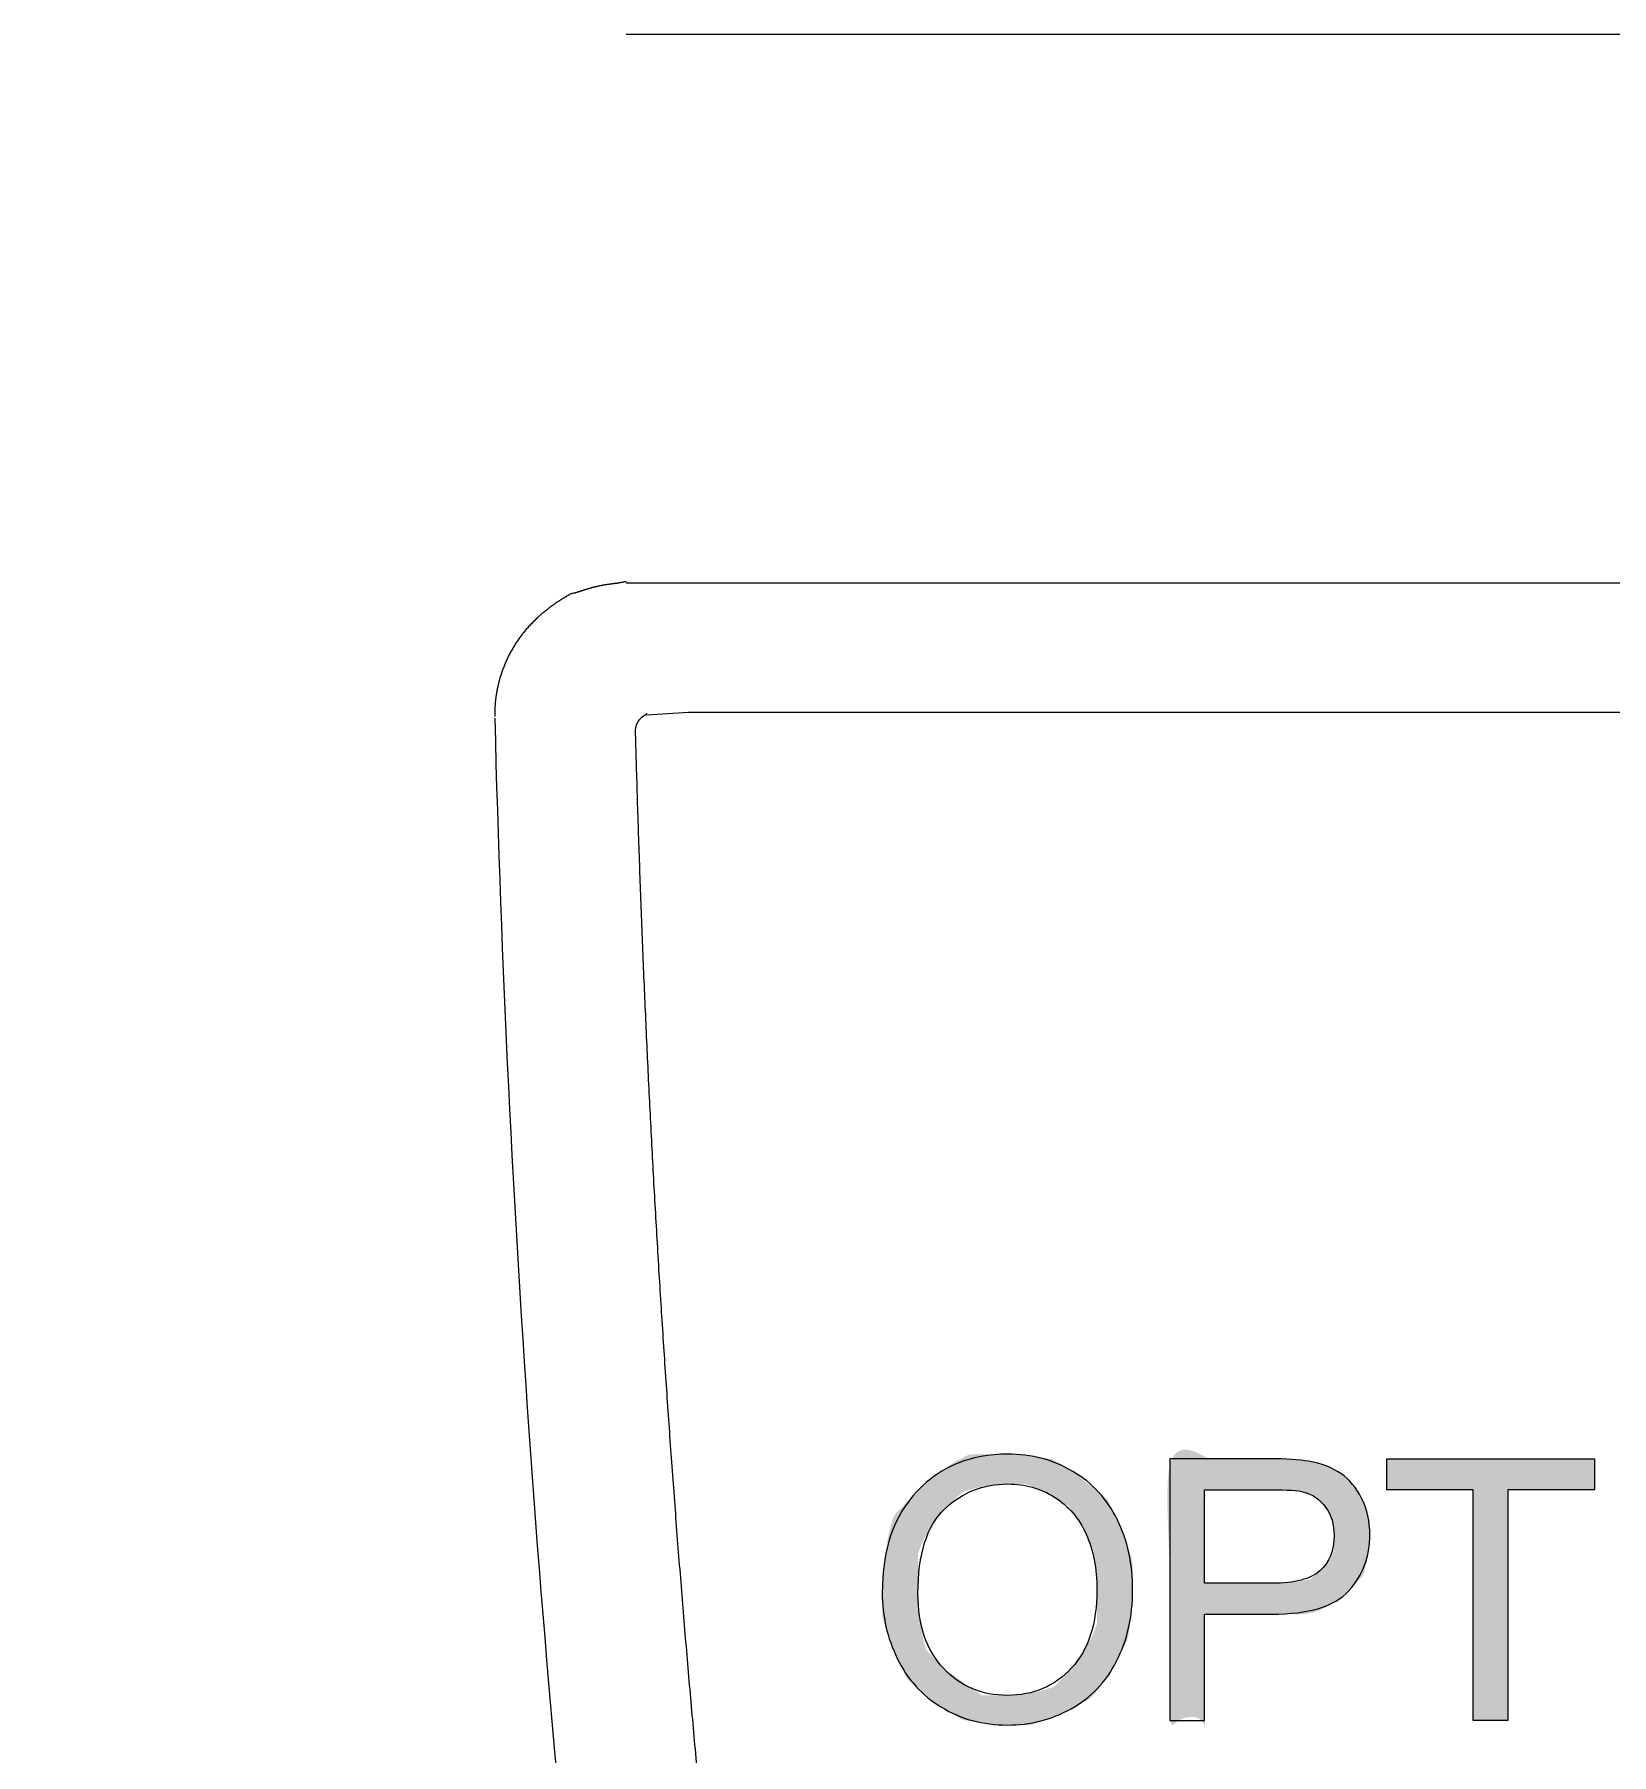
# Model space of a CAD drawing. Extents: x 408 to 498, y 628 to 778.
# Drawn here: x 448.688 to 449.406, y 647.43 to 648.214 of the extents above; entities that cross this region are included whole.
import ezdxf

# ---------------------------------------------------------------- set-up
doc = ezdxf.new("R2010")
doc.units = 0
doc.header["$MEASUREMENT"] = 0
doc.layers.add('1', color=4, linetype='Continuous')

# ---------------------------------------------------------------- blocks, each defined once
blk = doc.blocks.new('HSSCP')
at = {"layer": '1'}
h = blk.add_hatch(color=3, dxfattribs=at)
h.dxf.hatch_style = 2
edge = h.paths.add_edge_path()
edge.add_spline(control_points=[(-3.78856, -1.5224), (-3.78856, -1.5224), (-3.78856, -1.5224), (-3.78392, -1.53181), (-3.77928, -1.54123), (-3.77696, -1.5519), (-3.77696, -1.56384), (-3.77696, -1.57593), (-3.77941, -1.58676), (-3.78429, -1.59631), (-3.78917, -1.60586), (-3.79609, -1.61308), (-3.80504, -1.61799), (-3.81399, -1.6229), (-3.82365, -1.62536), (-3.83401, -1.62536), (-3.84524, -1.62536), (-3.85528, -1.62265), (-3.86412, -1.61722), (-3.87297, -1.6118), (-3.87967, -1.60439), (-3.88422, -1.595), (-3.88878, -1.58562), (-3.89106, -1.57569), (-3.89106, -1.56522), (-3.89106, -1.54542), (-3.88574, -1.52991), (-3.87511, -1.51871), (-3.86447, -1.50751), (-3.85075, -1.50191), (-3.83393, -1.50191), (-3.82292, -1.50191), (-3.81299, -1.50454), (-3.80414, -1.5098), (-3.7953, -1.51506), (-3.78856, -1.5224)], knot_values=[-1, 0, 0, 0, 0, 0, 1, 1, 1, 2, 2, 2, 3, 3, 3, 4, 4, 4, 5, 5, 5, 6, 6, 6, 7, 7, 7, 8, 8, 8, 9, 9, 9, 10, 10, 10, 11, 11, 11, 11], degree=3, periodic=0)
edge = h.paths.add_edge_path()
edge.add_spline(control_points=[(-3.84576, -1.61185), (-3.84576, -1.61185), (-3.84576, -1.61185), (-3.83409, -1.61185), (-3.82221, -1.61185), (-3.81243, -1.60767), (-3.80476, -1.59932), (-3.79708, -1.59096), (-3.79324, -1.57911), (-3.79324, -1.56375), (-3.79324, -1.55404), (-3.79488, -1.54557), (-3.79816, -1.53832), (-3.80145, -1.53108), (-3.80625, -1.52547), (-3.81257, -1.52148), (-3.81889, -1.51749), (-3.82598, -1.5155), (-3.83385, -1.5155), (-3.84502, -1.5155), (-3.85464, -1.51933), (-3.8627, -1.52701), (-3.87075, -1.53469), (-3.87478, -1.54751), (-3.87478, -1.56546), (-3.87478, -1.57984), (-3.87092, -1.59117), (-3.86319, -1.59944), (-3.85546, -1.60771), (-3.84576, -1.61185)], knot_values=[-1, 0, 0, 0, 0, 0, 1, 1, 1, 2, 2, 2, 3, 3, 3, 4, 4, 4, 5, 5, 5, 6, 6, 6, 7, 7, 7, 8, 8, 8, 9, 9, 9, 9], degree=3, periodic=0)
h = blk.add_hatch(color=3, dxfattribs=at)
h.dxf.hatch_style = 2
edge = h.paths.add_edge_path()
edge.add_spline(control_points=[(-3.68604, -1.508), (-3.68604, -1.508), (-3.68604, -1.508), (-3.68207, -1.51074), (-3.67811, -1.51348), (-3.67493, -1.51731), (-3.67251, -1.52225), (-3.6701, -1.52719), (-3.66889, -1.53261), (-3.66889, -1.53853), (-3.66889, -1.54867), (-3.67212, -1.55726), (-3.67858, -1.56428), (-3.68503, -1.57131), (-3.6967, -1.57482), (-3.71357, -1.57482), (-3.71357, -1.57482), (-3.74417, -1.57482), (-3.74417, -1.57482), (-3.74417, -1.57482), (-3.74417, -1.62332), (-3.74417, -1.62332), (-3.74417, -1.62332), (-3.75996, -1.62332), (-3.75996, -1.62332), (-3.75996, -1.62332), (-3.75996, -1.50402), (-3.75996, -1.50402), (-3.75996, -1.50402), (-3.71495, -1.50402), (-3.71495, -1.50402), (-3.70703, -1.50402), (-3.70098, -1.5044), (-3.6968, -1.50516), (-3.69095, -1.50614), (-3.68604, -1.508)], knot_values=[-1, 0, 0, 0, 0, 0, 1, 1, 1, 2, 2, 2, 3, 3, 3, 4, 4, 4, 5, 5, 5, 6, 6, 6, 7, 7, 7, 8, 8, 8, 9, 9, 9, 10, 10, 10, 11, 11, 11, 11], degree=3, periodic=0)
edge = h.paths.add_edge_path()
edge.add_spline(control_points=[(-3.71332, -1.56074), (-3.71332, -1.56074), (-3.71332, -1.56074), (-3.71332, -1.56074), (-3.70312, -1.56074), (-3.69588, -1.55884), (-3.6916, -1.55505), (-3.68731, -1.55125), (-3.68517, -1.54591), (-3.68517, -1.53902), (-3.68517, -1.53402), (-3.68643, -1.52975), (-3.68895, -1.5262), (-3.69147, -1.52264), (-3.6948, -1.5203), (-3.69892, -1.51916), (-3.70158, -1.51845), (-3.70649, -1.5181), (-3.71365, -1.5181), (-3.71365, -1.5181), (-3.74417, -1.5181), (-3.74417, -1.5181), (-3.74417, -1.5181), (-3.74417, -1.56074), (-3.74417, -1.56074), (-3.74417, -1.56074), (-3.71332, -1.56074)], knot_values=[-1, 0, 0, 0, 0, 0, 1, 1, 1, 2, 2, 2, 3, 3, 3, 4, 4, 4, 5, 5, 5, 6, 6, 6, 7, 7, 7, 8, 8, 8, 8], degree=3, periodic=0)
h = blk.add_hatch(color=3, dxfattribs=at)
h.dxf.hatch_style = 2
h.paths.add_polyline_path([(-3.62177, -1.62332), (-3.62177, -1.5181), (-3.66107, -1.5181), (-3.66107, -1.50402), (-3.56651, -1.50402), (-3.56651, -1.5181), (-3.60598, -1.5181), (-3.60598, -1.62332)])
at = {"layer": '1', "color": 4}
for points in [[(-3.06004, -0.85496), (-4.00767, -0.85496)], [(-3.06004, -1.10496), (-4.00767, -1.10496)], [(-3.97934, -1.16385), (-3.99848, -1.16514)], [(-3.0843, -1.16387), (-3.97934, -1.16385)]]:
    blk.add_lwpolyline(points, dxfattribs=at)
at = {"layer": '1', "color": 3}
blk.add_lwpolyline([(-3.62177, -1.62332), (-3.62177, -1.5181), (-3.66107, -1.5181), (-3.66107, -1.50402), (-3.56651, -1.50402), (-3.56651, -1.5181), (-3.60598, -1.5181), (-3.60598, -1.62332), (-3.62177, -1.62332)], dxfattribs=at)
blk.add_arc((2.34315, -0.96531), 6.71303, 171.626386, 189.522972, dxfattribs=at)
at = {"layer": '1', "color": 4}
for points, knots in [([(-4.00767, -1.10417), (-4.00767, -1.10417), (-4.0081, -1.10428), (-4.0081, -1.10428), (-4.00825, -1.10432), (-4.0084, -1.10436), (-4.00854, -1.10439), (-4.00869, -1.10443), (-4.00884, -1.10446), (-4.00898, -1.1045), (-4.00913, -1.10453), (-4.00927, -1.10455), (-4.00942, -1.10458), (-4.00957, -1.10461), (-4.00971, -1.10465), (-4.00986, -1.10468), (-4.01, -1.1047), (-4.01015, -1.10473), (-4.01029, -1.10474), (-4.01044, -1.10477), (-4.01059, -1.1048), (-4.01074, -1.10482), (-4.01088, -1.10485), (-4.01103, -1.10488), (-4.01118, -1.10489), (-4.01132, -1.10492), (-4.01147, -1.10493), (-4.01161, -1.10496), (-4.01176, -1.10499), (-4.0119, -1.105), (-4.01205, -1.10503), (-4.01219, -1.10504), (-4.01234, -1.10507), (-4.01249, -1.10508), (-4.01263, -1.10511), (-4.01278, -1.10512), (-4.01293, -1.10515), (-4.01307, -1.10516), (-4.01322, -1.10518), (-4.01336, -1.1052), (-4.01351, -1.10522), (-4.01365, -1.10523), (-4.0138, -1.10526), (-4.01394, -1.10527), (-4.01409, -1.1053), (-4.01423, -1.10531), (-4.01438, -1.10533), (-4.01453, -1.10535), (-4.01468, -1.10537), (-4.01482, -1.10539), (-4.01497, -1.10541), (-4.01511, -1.10542), (-4.01526, -1.10545), (-4.0154, -1.10546), (-4.01554, -1.10549), (-4.01569, -1.1055), (-4.01584, -1.10553), (-4.01598, -1.10554), (-4.01613, -1.10557), (-4.01628, -1.10558), (-4.01642, -1.10561), (-4.01656, -1.10562), (-4.01671, -1.10565), (-4.01685, -1.10568), (-4.01699, -1.10569), (-4.01714, -1.10572), (-4.01729, -1.10575), (-4.01744, -1.10576), (-4.01758, -1.10579), (-4.01772, -1.10581), (-4.01787, -1.10584), (-4.01801, -1.10587), (-4.01815, -1.1059), (-4.0183, -1.10591), (-4.01845, -1.10594), (-4.01859, -1.10596), (-4.01873, -1.10599), (-4.01888, -1.10602), (-4.01902, -1.10605), (-4.01917, -1.10607), (-4.01931, -1.10611), (-4.01946, -1.10614), (-4.0196, -1.10617), (-4.01974, -1.10619), (-4.01988, -1.10622), (-4.02003, -1.10625), (-4.02018, -1.10629), (-4.02032, -1.10632), (-4.02046, -1.10634), (-4.0206, -1.10638), (-4.02075, -1.10641), (-4.02089, -1.10644), (-4.02104, -1.10648), (-4.02118, -1.10651), (-4.02132, -1.10655), (-4.02146, -1.10657), (-4.02161, -1.10661), (-4.02175, -1.10664), (-4.02189, -1.10668), (-4.02203, -1.10671), (-4.02218, -1.10675), (-4.02232, -1.10678), (-4.02246, -1.10682), (-4.0226, -1.10686), (-4.02275, -1.1069), (-4.02289, -1.10693), (-4.02303, -1.10697), (-4.02317, -1.10701), (-4.02332, -1.10705), (-4.02346, -1.10708), (-4.0236, -1.10712), (-4.02374, -1.10716), (-4.02389, -1.1072), (-4.02403, -1.10724), (-4.02416, -1.10728), (-4.02431, -1.10732), (-4.02445, -1.10736), (-4.02459, -1.1074), (-4.02473, -1.10744), (-4.02487, -1.10748), (-4.02501, -1.10754), (-4.02515, -1.10758), (-4.02529, -1.10762), (-4.02543, -1.10766), (-4.02557, -1.1077), (-4.02572, -1.10774), (-4.02585, -1.10779), (-4.02599, -1.10784), (-4.02613, -1.10788), (-4.02627, -1.10792), (-4.02641, -1.10797), (-4.02655, -1.10801), (-4.02669, -1.10805), (-4.02683, -1.10811), (-4.02697, -1.10815), (-4.02711, -1.10819), (-4.02725, -1.10824), (-4.02738, -1.10828), (-4.02752, -1.10832), (-4.02766, -1.10838), (-4.0278, -1.10842), (-4.02793, -1.10846), (-4.02808, -1.10851), (-4.02821, -1.10855), (-4.02835, -1.1086), (-4.02849, -1.10864), (-4.02863, -1.10869), (-4.02876, -1.10873), (-4.0289, -1.10877), (-4.02904, -1.10881), (-4.02917, -1.10887), (-4.02931, -1.10891), (-4.02945, -1.10895), (-4.02958, -1.10899), (-4.02972, -1.10903), (-4.02985, -1.10907), (-4.02999, -1.10911), (-4.03013, -1.10915), (-4.03027, -1.10919), (-4.03041, -1.10923), (-4.03054, -1.10927), (-4.03067, -1.1093), (-4.03081, -1.10934), (-4.03092, -1.10938), (-4.03104, -1.10941), (-4.03116, -1.10944), (-4.03131, -1.10948), (-4.03146, -1.10952), (-4.03162, -1.10956), (-4.03185, -1.10961), (-4.03208, -1.10967), (-4.03231, -1.10971), (-4.03261, -1.10978), (-4.03291, -1.10983), (-4.03321, -1.1099)], [0, 0, 0, 0, 1, 1, 1, 2, 2, 2, 3, 3, 3, 4, 4, 4, 5, 5, 5, 6, 6, 6, 7, 7, 7, 8, 8, 8, 9, 9, 9, 10, 10, 10, 11, 11, 11, 12, 12, 12, 13, 13, 13, 14, 14, 14, 15, 15, 15, 16, 16, 16, 17, 17, 17, 18, 18, 18, 19, 19, 19, 20, 20, 20, 21, 21, 21, 22, 22, 22, 23, 23, 23, 24, 24, 24, 25, 25, 25, 26, 26, 26, 27, 27, 27, 28, 28, 28, 29, 29, 29, 30, 30, 30, 31, 31, 31, 32, 32, 32, 33, 33, 33, 34, 34, 34, 35, 35, 35, 36, 36, 36, 37, 37, 37, 38, 38, 38, 39, 39, 39, 40, 40, 40, 41, 41, 41, 42, 42, 42, 43, 43, 43, 44, 44, 44, 45, 45, 45, 46, 46, 46, 47, 47, 47, 48, 48, 48, 49, 49, 49, 50, 50, 50, 51, 51, 51, 52, 52, 52, 53, 53, 53, 54, 54, 54, 55, 55, 55, 56, 56, 56, 57, 57, 57, 58, 58, 58, 58]), ([(-4.03321, -1.1099), (-4.03321, -1.1099), (-4.03423, -1.11051), (-4.03423, -1.11051), (-4.03456, -1.11071), (-4.0349, -1.11093), (-4.03523, -1.11113), (-4.03556, -1.11133), (-4.03589, -1.11155), (-4.03622, -1.11176), (-4.03655, -1.11196), (-4.03687, -1.11218), (-4.03719, -1.11238), (-4.03752, -1.1126), (-4.03784, -1.1128), (-4.03815, -1.11302), (-4.03847, -1.11322), (-4.03879, -1.11344), (-4.03911, -1.11365), (-4.03942, -1.11386), (-4.03973, -1.11407), (-4.04005, -1.11429), (-4.04035, -1.11451), (-4.04066, -1.11473), (-4.04097, -1.11494), (-4.04127, -1.11516), (-4.04157, -1.11538), (-4.04188, -1.11559), (-4.04218, -1.11581), (-4.04247, -1.11604), (-4.04277, -1.11626), (-4.04307, -1.11648), (-4.04336, -1.11671), (-4.04365, -1.11694), (-4.04395, -1.11715), (-4.04424, -1.11738), (-4.04452, -1.11761), (-4.04481, -1.11783), (-4.04509, -1.11806), (-4.04538, -1.11829), (-4.04565, -1.11852), (-4.04593, -1.11877), (-4.04621, -1.119), (-4.04649, -1.11923), (-4.04677, -1.11947), (-4.04704, -1.1197), (-4.04731, -1.11995), (-4.04758, -1.12018), (-4.04784, -1.12042), (-4.04812, -1.12067), (-4.04838, -1.12091), (-4.04864, -1.12115), (-4.0489, -1.1214), (-4.04916, -1.12166), (-4.04942, -1.1219), (-4.04968, -1.12214), (-4.04993, -1.1224), (-4.05018, -1.12266), (-4.05044, -1.1229), (-4.05068, -1.12316), (-4.05093, -1.12342), (-4.05117, -1.12368), (-4.05142, -1.12394), (-4.05166, -1.12421), (-4.0519, -1.12446), (-4.05214, -1.12472), (-4.05237, -1.12499), (-4.05261, -1.12525), (-4.05285, -1.12552), (-4.05308, -1.12579), (-4.05331, -1.12605), (-4.05353, -1.12632), (-4.05377, -1.12659), (-4.05399, -1.12686), (-4.05421, -1.12714), (-4.05443, -1.12742), (-4.05465, -1.12769), (-4.05486, -1.12796), (-4.05508, -1.12825), (-4.0553, -1.12852), (-4.05551, -1.1288), (-4.05572, -1.12908), (-4.05593, -1.12936), (-4.05613, -1.12965), (-4.05634, -1.12992), (-4.05654, -1.1302), (-4.05674, -1.13049), (-4.05694, -1.13077), (-4.05714, -1.13106), (-4.05733, -1.13134), (-4.05752, -1.13163), (-4.05771, -1.13192), (-4.0579, -1.13221), (-4.05809, -1.13249), (-4.05828, -1.13278), (-4.05846, -1.13308), (-4.05864, -1.13336), (-4.05882, -1.13366), (-4.059, -1.13395), (-4.05918, -1.13424), (-4.05935, -1.13453), (-4.05952, -1.13483), (-4.05969, -1.13513), (-4.05986, -1.13542), (-4.06002, -1.13571), (-4.06019, -1.13601), (-4.06035, -1.13631), (-4.06051, -1.1366), (-4.06067, -1.1369), (-4.06082, -1.1372), (-4.06098, -1.1375), (-4.06113, -1.1378), (-4.06129, -1.1381), (-4.06143, -1.13839), (-4.06158, -1.13869), (-4.06172, -1.13899), (-4.06186, -1.13929), (-4.062, -1.13959), (-4.06215, -1.13989), (-4.06228, -1.14018), (-4.06242, -1.1405), (-4.06255, -1.14079), (-4.06268, -1.14109), (-4.06281, -1.14139), (-4.06294, -1.14169), (-4.06306, -1.142), (-4.06318, -1.1423), (-4.06331, -1.1426), (-4.06343, -1.1429), (-4.06354, -1.14321), (-4.06367, -1.14351), (-4.06378, -1.14381), (-4.06389, -1.14412), (-4.06401, -1.14442), (-4.06411, -1.14471), (-4.06422, -1.14501), (-4.06432, -1.14531), (-4.06443, -1.14562), (-4.06453, -1.14592), (-4.06463, -1.14622), (-4.06473, -1.14652), (-4.06483, -1.14683), (-4.06492, -1.14713), (-4.06501, -1.14743), (-4.0651, -1.14773), (-4.06519, -1.14802), (-4.06528, -1.14832), (-4.06537, -1.14863), (-4.06545, -1.14893), (-4.06553, -1.14923), (-4.06561, -1.14953), (-4.06569, -1.14983), (-4.06577, -1.15013), (-4.06584, -1.15042), (-4.06592, -1.15072), (-4.06599, -1.15101), (-4.06606, -1.15131), (-4.06613, -1.1516), (-4.0662, -1.1519), (-4.06626, -1.1522), (-4.06632, -1.15249), (-4.06639, -1.15278), (-4.06645, -1.15308), (-4.06651, -1.15337), (-4.06656, -1.15367), (-4.06662, -1.15395), (-4.06668, -1.15425), (-4.06672, -1.15453), (-4.06678, -1.15482), (-4.06683, -1.15512), (-4.06687, -1.1554), (-4.06692, -1.15569), (-4.06696, -1.15597), (-4.06701, -1.15626), (-4.06705, -1.15654), (-4.06709, -1.15683), (-4.06713, -1.1571), (-4.06717, -1.15738), (-4.0672, -1.15765), (-4.06723, -1.15794), (-4.06727, -1.15821), (-4.06729, -1.15848), (-4.06733, -1.15875), (-4.06736, -1.15902), (-4.06738, -1.15929), (-4.06741, -1.15957), (-4.06743, -1.15984), (-4.06745, -1.16011), (-4.06747, -1.16038), (-4.06749, -1.16065), (-4.06751, -1.16091), (-4.06753, -1.16115), (-4.06755, -1.16141), (-4.06756, -1.16164), (-4.06757, -1.16186), (-4.06759, -1.16209), (-4.0676, -1.16236), (-4.06761, -1.16265), (-4.06761, -1.16292), (-4.06762, -1.16332), (-4.06763, -1.16373), (-4.06762, -1.16414), (-4.06763, -1.16467), (-4.06762, -1.16518), (-4.06761, -1.16571)], [0, 0, 0, 0, 1, 1, 1, 2, 2, 2, 3, 3, 3, 4, 4, 4, 5, 5, 5, 6, 6, 6, 7, 7, 7, 8, 8, 8, 9, 9, 9, 10, 10, 10, 11, 11, 11, 12, 12, 12, 13, 13, 13, 14, 14, 14, 15, 15, 15, 16, 16, 16, 17, 17, 17, 18, 18, 18, 19, 19, 19, 20, 20, 20, 21, 21, 21, 22, 22, 22, 23, 23, 23, 24, 24, 24, 25, 25, 25, 26, 26, 26, 27, 27, 27, 28, 28, 28, 29, 29, 29, 30, 30, 30, 31, 31, 31, 32, 32, 32, 33, 33, 33, 34, 34, 34, 35, 35, 35, 36, 36, 36, 37, 37, 37, 38, 38, 38, 39, 39, 39, 40, 40, 40, 41, 41, 41, 42, 42, 42, 43, 43, 43, 44, 44, 44, 45, 45, 45, 46, 46, 46, 47, 47, 47, 48, 48, 48, 49, 49, 49, 50, 50, 50, 51, 51, 51, 52, 52, 52, 53, 53, 53, 54, 54, 54, 55, 55, 55, 56, 56, 56, 57, 57, 57, 58, 58, 58, 59, 59, 59, 60, 60, 60, 61, 61, 61, 62, 62, 62, 63, 63, 63, 64, 64, 64, 65, 65, 65, 66, 66, 66, 67, 67, 67, 68, 68, 68, 68]), ([(-3.99848, -1.16435), (-3.99848, -1.16435), (-3.99853, -1.16445), (-3.99853, -1.16445), (-3.99854, -1.16448), (-3.99856, -1.16452), (-3.99858, -1.16454), (-3.9986, -1.16457), (-3.99861, -1.1646), (-3.99863, -1.16463), (-3.99864, -1.16465), (-3.99866, -1.16468), (-3.99868, -1.16471), (-3.9987, -1.16473), (-3.99871, -1.16476), (-3.99873, -1.16479), (-3.99875, -1.16482), (-3.99877, -1.16483), (-3.99879, -1.16486), (-3.99885, -1.16494), (-3.99887, -1.16496), (-3.99889, -1.16498), (-3.99897, -1.16506), (-3.99898, -1.16507), (-3.999, -1.16509), (-3.99908, -1.16515), (-3.9991, -1.16517), (-3.99912, -1.16518), (-3.9992, -1.16525), (-3.99922, -1.16526), (-3.99924, -1.16528), (-3.99932, -1.16532), (-3.99935, -1.16533), (-3.99937, -1.16534), (-3.99945, -1.1654), (-3.99948, -1.16541), (-3.9995, -1.16543), (-3.99959, -1.16547), (-3.99961, -1.16548), (-3.99963, -1.16549), (-3.99972, -1.16555), (-3.99975, -1.16556), (-3.99977, -1.16557), (-3.9998, -1.16559), (-3.99982, -1.1656), (-3.99984, -1.16562), (-3.99987, -1.16563), (-3.99989, -1.16564), (-3.99992, -1.16566), (-3.99994, -1.16567), (-3.99997, -1.16568), (-3.99999, -1.1657), (-4.00002, -1.16571), (-4.00004, -1.16572), (-4.00007, -1.16574), (-4.00009, -1.16575), (-4.00012, -1.16576), (-4.00015, -1.16579), (-4.00017, -1.16581), (-4.0002, -1.16582), (-4.00022, -1.16583), (-4.00025, -1.16586), (-4.00028, -1.16587), (-4.00031, -1.16589), (-4.00033, -1.16591), (-4.00036, -1.16593), (-4.00039, -1.16594), (-4.00041, -1.16597), (-4.00044, -1.16598), (-4.00047, -1.16601), (-4.0005, -1.16602), (-4.00052, -1.16605), (-4.00055, -1.16606), (-4.00058, -1.16609), (-4.00061, -1.1661), (-4.00064, -1.16613), (-4.00066, -1.16614), (-4.00069, -1.16617), (-4.00072, -1.1662), (-4.00075, -1.16621), (-4.00078, -1.16624), (-4.00081, -1.16627), (-4.00083, -1.16629), (-4.00086, -1.16631), (-4.0009, -1.16633), (-4.00092, -1.16636), (-4.00095, -1.16639), (-4.00098, -1.16642), (-4.00101, -1.16644), (-4.00104, -1.16647), (-4.00106, -1.1665), (-4.0011, -1.16652), (-4.00113, -1.16655), (-4.00115, -1.16658), (-4.00118, -1.16661), (-4.00121, -1.16663), (-4.00124, -1.16666), (-4.00127, -1.16669), (-4.0013, -1.16671), (-4.00133, -1.16674), (-4.00136, -1.16677), (-4.00138, -1.16681), (-4.00141, -1.16684), (-4.00144, -1.16686), (-4.00147, -1.16689), (-4.0015, -1.16692), (-4.00153, -1.16696), (-4.00156, -1.16699), (-4.00159, -1.16703), (-4.00161, -1.16705), (-4.00164, -1.16708), (-4.00167, -1.16712), (-4.0017, -1.16715), (-4.00173, -1.16719), (-4.00176, -1.16722), (-4.00178, -1.16724), (-4.00181, -1.16728), (-4.00184, -1.16731), (-4.00186, -1.16735), (-4.00189, -1.16738), (-4.00192, -1.16742), (-4.00195, -1.16746), (-4.00197, -1.16749), (-4.002, -1.16753), (-4.00203, -1.16756), (-4.00205, -1.1676), (-4.00208, -1.16764), (-4.00211, -1.16766), (-4.00214, -1.1677), (-4.00216, -1.16774), (-4.00218, -1.16777), (-4.00221, -1.16781), (-4.00224, -1.16785), (-4.00227, -1.16789), (-4.00229, -1.16792), (-4.00231, -1.16796), (-4.00233, -1.168), (-4.00236, -1.16804), (-4.00239, -1.16807), (-4.00241, -1.16811), (-4.00243, -1.16815), (-4.00245, -1.16819), (-4.00248, -1.16823), (-4.0025, -1.16827), (-4.00252, -1.1683), (-4.00255, -1.16834), (-4.00257, -1.16838), (-4.00259, -1.16842), (-4.00261, -1.16846), (-4.00263, -1.1685), (-4.00266, -1.16855), (-4.00268, -1.16857), (-4.0027, -1.16861), (-4.00272, -1.16865), (-4.00274, -1.16869), (-4.00276, -1.16874), (-4.00278, -1.16878), (-4.0028, -1.16882), (-4.00282, -1.16886), (-4.00283, -1.1689), (-4.00286, -1.16894), (-4.00288, -1.16897), (-4.0029, -1.16901), (-4.00291, -1.16905), (-4.00293, -1.16909), (-4.00295, -1.16913), (-4.00296, -1.16917), (-4.00298, -1.16921), (-4.003, -1.16925), (-4.00302, -1.16928), (-4.00303, -1.16932), (-4.00304, -1.16936), (-4.00307, -1.1694), (-4.00308, -1.16944), (-4.00309, -1.16948), (-4.00311, -1.16952), (-4.00312, -1.16955), (-4.00314, -1.16959), (-4.00315, -1.16963), (-4.00317, -1.16967), (-4.00318, -1.16971), (-4.00319, -1.16975), (-4.00321, -1.16979), (-4.00322, -1.16983), (-4.00323, -1.16987), (-4.00324, -1.1699), (-4.00326, -1.16994), (-4.00327, -1.16998), (-4.00328, -1.17002), (-4.00329, -1.17006), (-4.0033, -1.1701), (-4.00332, -1.17015), (-4.00332, -1.17019), (-4.00334, -1.17023), (-4.00334, -1.17027), (-4.00336, -1.17031), (-4.00336, -1.17035), (-4.00338, -1.1704), (-4.00338, -1.17044), (-4.0034, -1.17048), (-4.0034, -1.17053), (-4.00341, -1.17057), (-4.00342, -1.17061), (-4.00343, -1.17066), (-4.00344, -1.1707), (-4.00345, -1.17074), (-4.00346, -1.1708), (-4.00347, -1.17084), (-4.00347, -1.17088), (-4.00348, -1.17093), (-4.00349, -1.17097), (-4.00349, -1.17103), (-4.0035, -1.17107), (-4.00351, -1.17112), (-4.00351, -1.17116), (-4.00352, -1.17122), (-4.00353, -1.17126), (-4.00353, -1.17131), (-4.00354, -1.17135), (-4.00355, -1.17139), (-4.00355, -1.17145), (-4.00356, -1.17149), (-4.00357, -1.17153), (-4.00357, -1.17157), (-4.00357, -1.17161), (-4.00358, -1.17166), (-4.00358, -1.17169), (-4.00359, -1.17173), (-4.00359, -1.17177), (-4.00359, -1.17181), (-4.00359, -1.17184), (-4.0036, -1.17188), (-4.0036, -1.17191), (-4.0036, -1.17194), (-4.00361, -1.17196), (-4.00361, -1.172), (-4.00361, -1.17203), (-4.00361, -1.17206), (-4.00361, -1.17209), (-4.00361, -1.17211), (-4.00361, -1.17214)], [0, 0, 0, 0, 1, 1, 1, 2, 2, 2, 3, 3, 3, 4, 4, 4, 5, 5, 5, 6, 6, 6, 7, 7, 7, 8, 8, 8, 9, 9, 9, 10, 10, 10, 11, 11, 11, 12, 12, 12, 13, 13, 13, 14, 14, 14, 15, 15, 15, 16, 16, 16, 17, 17, 17, 18, 18, 18, 19, 19, 19, 20, 20, 20, 21, 21, 21, 22, 22, 22, 23, 23, 23, 24, 24, 24, 25, 25, 25, 26, 26, 26, 27, 27, 27, 28, 28, 28, 29, 29, 29, 30, 30, 30, 31, 31, 31, 32, 32, 32, 33, 33, 33, 34, 34, 34, 35, 35, 35, 36, 36, 36, 37, 37, 37, 38, 38, 38, 39, 39, 39, 40, 40, 40, 41, 41, 41, 42, 42, 42, 43, 43, 43, 44, 44, 44, 45, 45, 45, 46, 46, 46, 47, 47, 47, 48, 48, 48, 49, 49, 49, 50, 50, 50, 51, 51, 51, 52, 52, 52, 53, 53, 53, 54, 54, 54, 55, 55, 55, 56, 56, 56, 57, 57, 57, 58, 58, 58, 59, 59, 59, 60, 60, 60, 61, 61, 61, 62, 62, 62, 63, 63, 63, 64, 64, 64, 65, 65, 65, 66, 66, 66, 67, 67, 67, 68, 68, 68, 69, 69, 69, 70, 70, 70, 71, 71, 71, 72, 72, 72, 73, 73, 73, 74, 74, 74, 75, 75, 75, 76, 76, 76, 77, 77, 77, 78, 78, 78, 79, 79, 79, 80, 80, 80, 80]), ([(-4.00361, -1.17214), (-4.00361, -1.17214), (-4.00317, -1.18789), (-4.00317, -1.18789), (-4.00302, -1.19314), (-4.00286, -1.19838), (-4.00271, -1.20362), (-4.00254, -1.20887), (-4.00237, -1.21412), (-4.0022, -1.21935), (-4.00203, -1.2246), (-4.00184, -1.22985), (-4.00166, -1.23509), (-4.00148, -1.24034), (-4.00129, -1.24557), (-4.00109, -1.25081), (-4.0009, -1.25606), (-4.00069, -1.26129), (-4.00049, -1.26653), (-4.00028, -1.27178), (-4.00007, -1.27701), (-3.99984, -1.28225), (-3.99963, -1.28748), (-3.9994, -1.29272), (-3.99917, -1.29795), (-3.99894, -1.30319), (-3.99871, -1.30842), (-3.99847, -1.31366), (-3.99823, -1.3189), (-3.99798, -1.32412), (-3.99773, -1.32935), (-3.99748, -1.33459), (-3.99722, -1.33982), (-3.99696, -1.34505), (-3.99669, -1.35028), (-3.99642, -1.3555), (-3.99615, -1.36074), (-3.99587, -1.36596), (-3.99559, -1.3712), (-3.99531, -1.37642), (-3.99502, -1.38164), (-3.99472, -1.38687), (-3.99443, -1.3921), (-3.99413, -1.39732), (-3.99383, -1.40254), (-3.99352, -1.40776), (-3.99321, -1.413), (-3.9929, -1.41822), (-3.99257, -1.42344), (-3.99226, -1.42866), (-3.99193, -1.43387), (-3.9916, -1.43909), (-3.99127, -1.44432), (-3.99093, -1.44954), (-3.99059, -1.45476), (-3.99025, -1.45997), (-3.9899, -1.46519), (-3.98954, -1.4704), (-3.98919, -1.47562), (-3.98883, -1.48084), (-3.98846, -1.48605), (-3.9881, -1.49126), (-3.98773, -1.49648), (-3.98735, -1.50169), (-3.98698, -1.5069), (-3.98659, -1.51212), (-3.98621, -1.51733), (-3.98582, -1.52254), (-3.98543, -1.52774), (-3.98503, -1.53295), (-3.98463, -1.53816), (-3.98423, -1.54337), (-3.98381, -1.54858), (-3.98341, -1.55379), (-3.98299, -1.55899), (-3.98256, -1.5642), (-3.98214, -1.56941), (-3.98172, -1.57461), (-3.98129, -1.57981), (-3.98086, -1.58502), (-3.98041, -1.59022), (-3.97997, -1.59541), (-3.97953, -1.60062), (-3.97908, -1.60583), (-3.97862, -1.61102), (-3.97817, -1.61623), (-3.9777, -1.62145), (-3.97723, -1.62666), (-3.97677, -1.63184), (-3.9763, -1.63704), (-3.97582, -1.64222), (-3.97535, -1.64737), (-3.97487, -1.65253), (-3.97439, -1.65768), (-3.97389, -1.66292), (-3.9734, -1.66815), (-3.97289, -1.67339), (-3.97237, -1.67874), (-3.97185, -1.6841), (-3.97131, -1.68946), (-3.97083, -1.69448), (-3.97032, -1.69951), (-3.96982, -1.70454), (-3.96937, -1.70909), (-3.96891, -1.71363), (-3.96845, -1.71817), (-3.96785, -1.72401), (-3.96723, -1.72984), (-3.96661, -1.73566), (-3.96566, -1.74464), (-3.96469, -1.75361), (-3.96369, -1.76259), (-3.9624, -1.77435), (-3.96111, -1.7861), (-3.9598, -1.79786)], [0, 0, 0, 0, 1, 1, 1, 2, 2, 2, 3, 3, 3, 4, 4, 4, 5, 5, 5, 6, 6, 6, 7, 7, 7, 8, 8, 8, 9, 9, 9, 10, 10, 10, 11, 11, 11, 12, 12, 12, 13, 13, 13, 14, 14, 14, 15, 15, 15, 16, 16, 16, 17, 17, 17, 18, 18, 18, 19, 19, 19, 20, 20, 20, 21, 21, 21, 22, 22, 22, 23, 23, 23, 24, 24, 24, 25, 25, 25, 26, 26, 26, 27, 27, 27, 28, 28, 28, 29, 29, 29, 30, 30, 30, 31, 31, 31, 32, 32, 32, 33, 33, 33, 34, 34, 34, 35, 35, 35, 36, 36, 36, 37, 37, 37, 38, 38, 38, 38])]:
    blk.add_open_spline(points, degree=3, knots=knots, dxfattribs=at)
blk.add_open_spline([(-4.06761, -1.1665), (-4.0619, -1.39022), (-4.04589, -1.61357), (-4.01965, -1.83582)], degree=3, dxfattribs=at)
at = {"layer": '1', "color": 3}
for points, knots in [([(-3.89106, -1.56522), (-3.89106, -1.54542), (-3.88574, -1.52991), (-3.87511, -1.51871), (-3.86447, -1.50751), (-3.85075, -1.50191), (-3.83393, -1.50191), (-3.82292, -1.50191), (-3.81299, -1.50454), (-3.80414, -1.5098), (-3.7953, -1.51506), (-3.78856, -1.5224), (-3.78392, -1.53181), (-3.77928, -1.54123), (-3.77696, -1.5519), (-3.77696, -1.56384), (-3.77696, -1.57593), (-3.77941, -1.58676), (-3.78429, -1.59631), (-3.78917, -1.60586), (-3.79609, -1.61308), (-3.80504, -1.61799), (-3.81399, -1.6229), (-3.82365, -1.62536), (-3.83401, -1.62536), (-3.84524, -1.62536), (-3.85528, -1.62265), (-3.86412, -1.61722), (-3.87297, -1.6118), (-3.87967, -1.60439), (-3.88422, -1.595), (-3.88878, -1.58562), (-3.89106, -1.57569), (-3.89106, -1.56522)], [0, 0, 0, 0, 1, 1, 1, 2, 2, 2, 3, 3, 3, 4, 4, 4, 5, 5, 5, 6, 6, 6, 7, 7, 7, 8, 8, 8, 9, 9, 9, 10, 10, 10, 11, 11, 11, 11]), ([(-3.75996, -1.62332), (-3.75996, -1.62332), (-3.75996, -1.50402), (-3.75996, -1.50402), (-3.75996, -1.50402), (-3.71495, -1.50402), (-3.71495, -1.50402), (-3.70703, -1.50402), (-3.70098, -1.5044), (-3.6968, -1.50516), (-3.69095, -1.50614), (-3.68604, -1.508), (-3.68207, -1.51074), (-3.67811, -1.51348), (-3.67493, -1.51731), (-3.67251, -1.52225), (-3.6701, -1.52719), (-3.66889, -1.53261), (-3.66889, -1.53853), (-3.66889, -1.54867), (-3.67212, -1.55726), (-3.67858, -1.56428), (-3.68503, -1.57131), (-3.6967, -1.57482), (-3.71357, -1.57482), (-3.71357, -1.57482), (-3.74417, -1.57482), (-3.74417, -1.57482), (-3.74417, -1.57482), (-3.74417, -1.62332), (-3.74417, -1.62332), (-3.74417, -1.62332), (-3.75996, -1.62332), (-3.75996, -1.62332)], [0, 0, 0, 0, 1, 1, 1, 2, 2, 2, 3, 3, 3, 4, 4, 4, 5, 5, 5, 6, 6, 6, 7, 7, 7, 8, 8, 8, 9, 9, 9, 10, 10, 10, 11, 11, 11, 11]), ([(-3.87478, -1.56546), (-3.87478, -1.57984), (-3.87092, -1.59117), (-3.86319, -1.59944), (-3.85546, -1.60771), (-3.84576, -1.61185), (-3.83409, -1.61185), (-3.82221, -1.61185), (-3.81243, -1.60767), (-3.80476, -1.59932), (-3.79708, -1.59096), (-3.79324, -1.57911), (-3.79324, -1.56375), (-3.79324, -1.55404), (-3.79488, -1.54557), (-3.79816, -1.53832), (-3.80145, -1.53108), (-3.80625, -1.52547), (-3.81257, -1.52148), (-3.81889, -1.51749), (-3.82598, -1.5155), (-3.83385, -1.5155), (-3.84502, -1.5155), (-3.85464, -1.51933), (-3.8627, -1.52701), (-3.87075, -1.53469), (-3.87478, -1.54751), (-3.87478, -1.56546)], [0, 0, 0, 0, 1, 1, 1, 2, 2, 2, 3, 3, 3, 4, 4, 4, 5, 5, 5, 6, 6, 6, 7, 7, 7, 8, 8, 8, 9, 9, 9, 9]), ([(-3.74417, -1.56074), (-3.74417, -1.56074), (-3.71332, -1.56074), (-3.71332, -1.56074), (-3.70312, -1.56074), (-3.69588, -1.55884), (-3.6916, -1.55505), (-3.68731, -1.55125), (-3.68517, -1.54591), (-3.68517, -1.53902), (-3.68517, -1.53402), (-3.68643, -1.52975), (-3.68895, -1.5262), (-3.69147, -1.52264), (-3.6948, -1.5203), (-3.69892, -1.51916), (-3.70158, -1.51845), (-3.70649, -1.5181), (-3.71365, -1.5181), (-3.71365, -1.5181), (-3.74417, -1.5181), (-3.74417, -1.5181), (-3.74417, -1.5181), (-3.74417, -1.56074), (-3.74417, -1.56074)], [0, 0, 0, 0, 1, 1, 1, 2, 2, 2, 3, 3, 3, 4, 4, 4, 5, 5, 5, 6, 6, 6, 7, 7, 7, 8, 8, 8, 8])]:
    blk.add_open_spline(points, degree=3, knots=knots, dxfattribs=at)
blk = doc.blocks.new('2018 PULSE')
at = {"layer": '1'}
blk.add_spline([(2.5852, 55.26632), (2.5249, 39.18452), (2.97082, 19.89641), (3.16656, 17.11899), (3.33684, 14.74862), (4.07602, 12.49387), (5.01277, 11.21992), (8.53493, 7.69777), (11.40479, 4.82793), (14.82363, 3.18216), (18.65828, 2.84542), (22.95832, 2.67734), (28.26228, 2.51556), (33.78755, 2.40379), (34.69356, 2.54063), (35.63214, 3.13964), (37.01661, 4.48598), (38.1753, 5.61566), (38.90837, 6.24644), (39.74238, 6.57419), (40.50957, 6.68661), (41.60131, 6.68041), (43.17539, 6.66718), (48.96743, 6.68159)], degree=3, dxfattribs=at)
at = {"layer": '1', "color": 3}
blk.add_blockref('HSSCP', (44.66425, 3.92399), dxfattribs=at)

msp = doc.modelspace()

# ---------------------------------------------------------------- block references
at = {"layer": '1'}
msp.add_blockref('2018 PULSE', (408.30068, 645.14522), dxfattribs=at)

doc.saveas('drawing.dxf')
